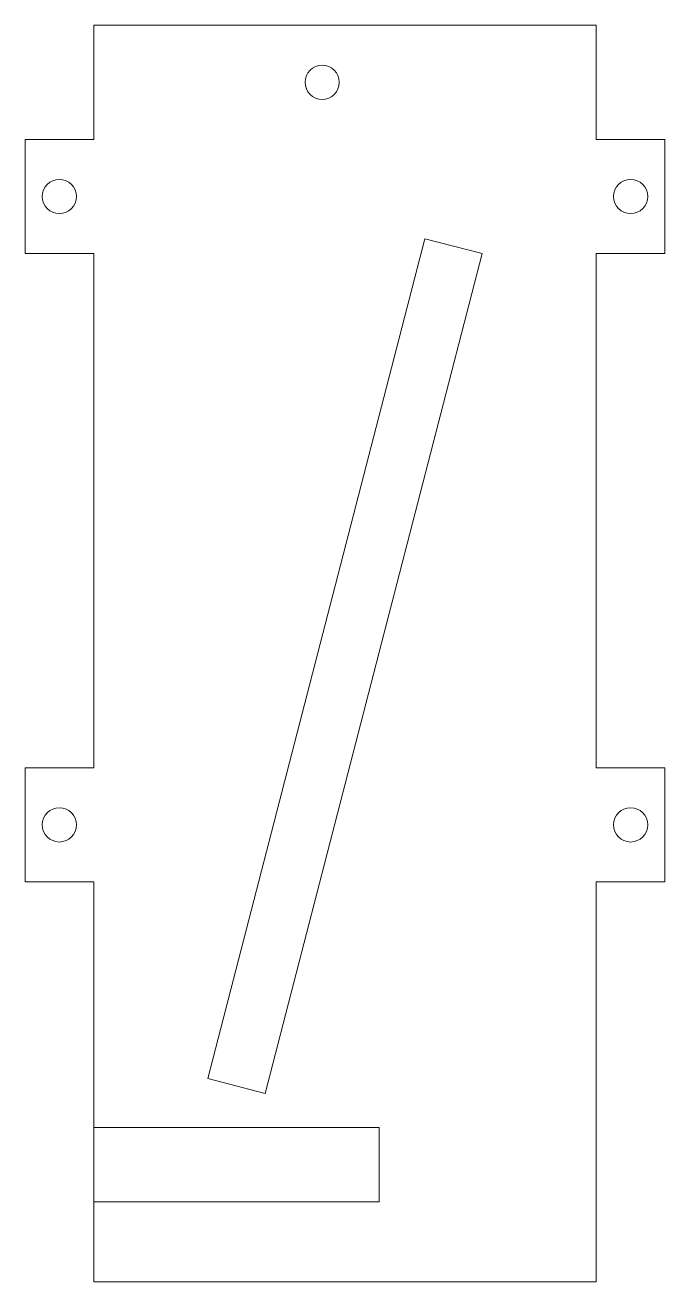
# Model space of a CAD drawing. Header units: millimetres. Extents: x -6 to 50, y -20 to 90.
import ezdxf

# ---------------------------------------------------------------- set-up
doc = ezdxf.new("R2010")
doc.units = ezdxf.units.MM

msp = doc.modelspace()

# ---------------------------------------------------------------- linework, layer by layer
at = {"color": 7, "linetype": 'Continuous', "lineweight": 15}
for p, q in [((0, 90), (0, 80)), ((44, 90), (0, 90)), ((44, 80), (44, 90)), ((-6, 80), (-6, 70)), ((0, 80), (-6, 80)), ((50, 80), (44, 80)), ((50, 70), (50, 80)), ((29, 71.29), (10, -2.21)), ((34, 70), (29, 71.29)), ((-6, 70), (0, 70)), ((0, 70), (0, 25)), ((15, -3.5), (34, 70)), ((44, 70), (50, 70)), ((44, 25), (44, 70)), ((-6, 25), (-6, 15)), ((0, 25), (-6, 25)), ((50, 25), (44, 25)), ((50, 15), (50, 25)), ((-6, 15), (0, 15)), ((0, 15), (0, -20)), ((44, 15), (50, 15)), ((44, -20), (44, 15)), ((10, -2.21), (15, -3.5)), ((25, -6.5), (0, -6.5)), ((25, -13), (25, -6.5)), ((0, -13), (25, -13)), ((0, -20), (44, -20))]:
    msp.add_line(p, q, dxfattribs=at)
for centre in [(20, 85), (-3, 75), (47, 75), (-3, 20), (47, 20)]:
    msp.add_circle(centre, 1.5, dxfattribs=at)

doc.saveas('drawing.dxf')
